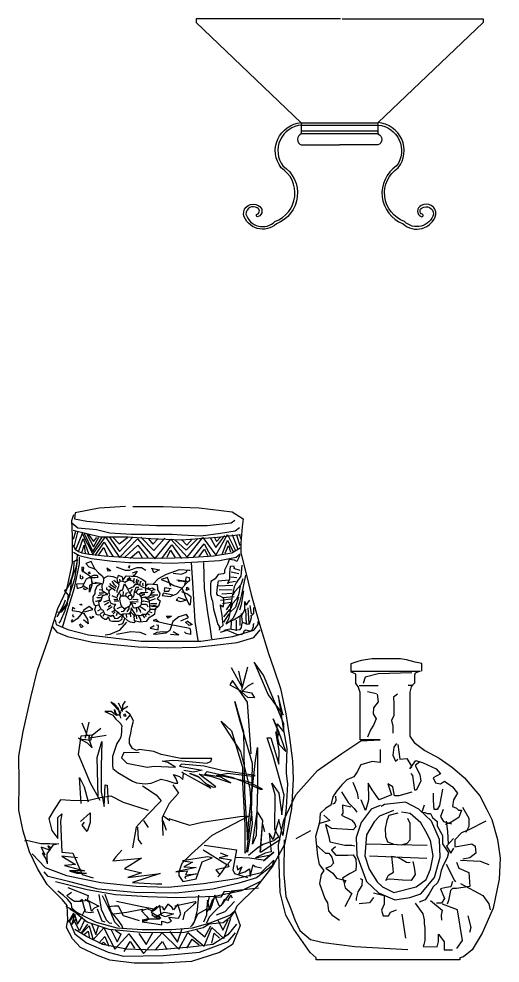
# Model space of a CAD drawing. Header units: millimetres. Extents: x 351279 to 387190, y -1289537 to -1277077.
# Drawn here: x 377944 to 378326, y -1286376 to -1285628 of the extents above; entities that cross this region are included whole.
import ezdxf

# ---------------------------------------------------------------- set-up
doc = ezdxf.new("R2010")
doc.units = ezdxf.units.MM
doc.header["$LTSCALE"] = 20
doc.layers.add('2', color=4, linetype='Continuous')
doc.styles.get("Standard").update_dxf_attribs({"font": 'SimSun.ttf', "height": 85})

# ---------------------------------------------------------------- blocks, each defined once
blk = doc.blocks.new('A$C7ABE0A3D')
at = {"color": 8}
for points in [[(114.9, 231), (114.9, 237.19), (109.65, 238.35), (102.51, 240.13), (97.79, 240.97), (75, 241.08), (66.4, 239.61), (62.72, 238.56), (58, 236.98), (58, 231.11), (113.43, 231.11), (109.44, 229.43), (109.13, 227.96), (109.13, 221.56), (106.4, 218.62), (105.35, 214.21), (105.25, 179.02), (108.82, 173.86), (117.16, 167.51), (128.68, 161.55), (139.4, 154.01), (148.93, 145.68), (156.48, 136.94), (161.25, 131.39), (166.81, 120.27), (170.78, 112.33), (175.54, 96.46), (177.53, 81.37), (176.74, 64.7), (171.97, 41.28), (163.23, 21.43), (155.29, 7.94), (148.14, 2.38), (145.36, 1.59), (145.36, 0), (30.18, 0), (30.18, 1.59), (25.42, 5.95), (19.86, 13.89), (12.31, 24.61), (5.96, 35.72), (1.59, 53.98), (0, 92.09), (4.37, 111.94), (13.9, 132.18), (31.37, 151.63), (50.84, 165.13), (65.93, 175.45), (81.42, 176.24), (65.53, 176.24), (65.53, 213.95), (63.94, 218.71), (61.96, 221.09), (61.96, 228.64), (57.98, 230.62)], [(106.83, 229.83), (79.83, 229.03), (69.5, 226.25), (67.91, 221.09)], [(64.74, 219.51), (79.83, 219.51)], [(107.63, 219.51), (104.06, 219.51)], [(71.49, 214.74), (78.64, 213.16)], [(79.03, 212.76), (79.83, 206.41), (76.25, 201.64), (75.86, 196.88), (78.24, 192.91), (76.25, 187.75), (73.87, 184.18), (71.49, 178.22)], [(95.32, 212.76), (92.14, 210.38), (92.54, 204.82), (92.54, 195.69), (90.55, 191.72), (91.74, 186.96), (91.74, 181.4)], [(81.42, 168.3), (81.42, 157.98), (75.06, 158.78), (65.93, 156), (63.15, 150.44), (60.37, 146.47), (54.81, 144.09), (50.84, 140.12), (46.86, 135.36), (43.69, 130.59), (42.1, 123.84), (38.13, 121.46), (33.36, 117.1), (32.96, 109.95), (29.79, 98.84), (31.37, 83.36), (32.57, 76.21), (36.54, 71.45), (34.16, 68.27), (32.96, 61.13), (37.33, 49.22), (39.32, 45.65), (40.11, 39.3), (42.89, 36.12), (48.85, 31.76)], [(94.52, 173.06), (92.54, 170.29), (91.74, 163.94), (93.73, 159.17), (95.72, 160.76)], [(95.72, 172.27), (97.3, 160.76), (102.86, 161.16), (106.83, 154.41), (105.25, 152.82), (110.01, 159.57), (115.97, 157.58), (126.3, 152.82), (129.87, 148.85), (123.91, 145.68), (125.9, 141.71), (129.87, 140.91), (133.05, 142.9), (139.4, 138.53), (143.37, 133.37), (140.2, 128.21), (139.4, 122.65), (142.58, 121.46), (144.17, 119.87), (146.55, 119.87), (144.57, 113.92), (137.42, 109.56), (133.45, 108.36)], [(113.19, 158.38), (109.62, 155.6), (113.19, 148.45), (113.98, 142.9), (110.41, 135.75), (109.22, 135.75), (107.63, 147.66), (106.44, 149.25)], [(59.57, 142.1), (61.56, 137.74), (63.15, 133.77), (63.94, 129)], [(106.83, 134.17), (96.51, 131.39), (92.93, 131.39), (91.74, 138.53), (87.77, 140.91), (90.55, 132.18), (80.62, 128.21), (75.06, 136.15), (71.89, 141.31), (72.28, 128.61), (71.89, 126.62), (69.9, 119.48), (66.33, 128.21)], [(131.46, 136.55), (129.08, 123.45), (127.09, 120.27), (124.71, 120.27), (124.31, 127.42), (124.31, 133.37)], [(45.67, 130.99), (46.07, 127.42), (44.88, 125.04), (43.29, 124.64)], [(50.44, 134.56), (56, 125.83), (60.76, 121.07), (62.75, 118.29)], [(57.98, 122.26), (51.23, 123.84), (51.63, 117.49), (50.44, 115.91), (58.78, 111.94), (61.16, 108.76), (61.96, 106.38), (59.97, 104), (42.5, 105.19), (37.73, 108.36), (40.51, 98.44), (41.3, 94.47), (53.22, 91.69), (58.78, 91.69), (61.16, 91.3)], [(81.42, 123.45), (74.27, 120.67), (66.33, 109.95), (62.35, 98.04), (62.75, 83.75), (70.69, 62.72), (80.23, 53.59), (93.33, 48.03), (105.25, 50.01), (113.98, 52.79), (125.11, 65.89), (129.47, 82.17), (129.08, 96.46), (122.72, 111.14), (112.4, 120.67), (101.67, 126.23), (84.99, 124.24), (82.21, 122.65)], [(116.76, 123.84), (114.78, 118.29), (117.16, 117.89), (119.15, 117.1), (121.93, 117.1), (123.52, 113.92), (127.09, 110.75), (127.09, 107.17), (131.46, 99.63), (131.46, 92.88), (136.22, 85.74), (135.03, 81.77), (131.86, 75.42), (130.27, 71.45), (129.08, 65.49), (127.49, 61.53), (123.91, 58.35), (120.74, 52.79), (117.56, 48.03), (112.79, 46.04)], [(147.35, 122.26), (152.51, 113.52), (152.51, 106.78), (150.13, 102.01)], [(36.54, 115.91), (41.3, 111.54), (32.17, 108.76)], [(92.14, 119.48), (81.02, 115.11), (76.65, 110.35), (70.69, 100.03), (69.11, 83.36), (72.68, 72.64), (79.03, 62.32), (83.4, 58.35), (92.54, 53.98), (110.41, 58.35), (118.35, 64.3), (121.93, 72.64), (123.91, 83.36), (121.93, 95.66), (117.96, 102.81), (113.98, 109.56), (105.64, 117.1), (98.5, 118.29)], [(95.72, 117.49), (88.57, 115.51), (86.98, 111.54), (85.39, 105.19), (85.79, 98.84), (87.37, 94.47), (92.54, 92.49), (98.5, 92.09), (103.26, 93.28), (105.64, 96.06), (105.64, 102.81), (105.64, 109.16), (103.66, 113.13)], [(131.86, 120.27), (129.87, 114.72), (132.25, 110.75), (138.61, 108.76)], [(134.24, 111.14), (135.43, 102.81), (135.83, 92.49)], [(166.01, 111.14), (152.51, 104), (146.55, 101.62), (141.39, 96.06), (141.39, 90.5), (150.52, 92.09), (154.89, 92.88), (157.67, 90.9), (158.07, 85.34), (153.3, 81.77), (147.74, 80.58)], [(25.81, 103.2), (13.9, 96.85)], [(4.77, 96.06), (4.37, 68.27), (5.96, 50.81), (9.93, 40.88), (13.11, 32.15), (17.08, 23.42), (25.81, 16.27), (36.14, 13.89), (61.16, 10.72), (103.66, 8.34)], [(30.58, 91.69), (37.73, 85.34), (40.51, 85.34), (42.89, 82.17), (44.08, 77.4), (41.7, 74.62), (38.13, 73.43), (43.69, 69.46), (46.47, 65.49), (54.01, 63.51), (52.82, 60.73), (53.62, 57.56), (58.78, 53.19), (53.22, 42.47)], [(70.69, 92.88), (119.15, 91.69)], [(140.2, 97.25), (134.64, 90.9), (138.21, 85.34), (140.6, 89.31)], [(45.67, 90.5), (42.5, 87.72), (46.07, 83.75), (55.6, 83.75), (59.97, 84.15), (61.96, 80.58), (62.35, 75.82), (61.96, 71.45), (57.59, 69.07), (51.23, 65.49), (52.82, 61.92)], [(73.08, 83.36), (118.75, 81.37)], [(107.63, 78.59), (108.82, 73.83), (109.62, 68.27), (106.44, 63.51), (99.29, 63.91), (89.36, 64.7), (86.98, 64.3), (86.18, 63.51), (88.17, 67.88), (92.14, 70.26), (91.74, 75.42), (90.95, 82.96), (95.32, 82.17), (98.5, 80.58), (102.47, 78.2), (104.06, 77.8), (105.64, 78.2)], [(134.24, 76.61), (140.99, 63.51), (141.79, 62.32)], [(142.58, 78.2), (144.57, 73.43), (152.51, 69.86), (153.3, 58.75), (142.58, 57.16), (139.4, 57.16), (137.81, 55.57), (136.22, 47.63), (135.03, 44.46)], [(145.76, 79.78), (161.64, 78.99), (166.41, 77.01), (168.4, 76.21)], [(65.53, 65.1), (67.12, 64.3), (66.72, 59.54), (63.55, 54.38), (62.35, 49.22), (62.35, 47.63)], [(139.4, 62.72), (138.21, 58.35), (134.24, 57.95), (129.87, 56.76), (133.05, 49.22), (130.67, 45.25), (126.69, 45.25)], [(145.76, 61.13), (163.63, 51.6), (168.4, 44.85), (169.59, 40.09)], [(76.25, 53.59), (84.59, 51.6), (84.59, 44.46), (82.61, 39.69), (83.8, 35.33), (88.17, 35.33), (89.76, 38.11), (94.52, 40.09)], [(76.25, 50.01), (73.08, 45.65), (64.74, 44.85)], [(121.93, 47.63), (131.06, 39.69), (130.27, 35.72), (130.67, 31.76)], [(109.62, 45.25), (115.57, 36.92), (116.76, 32.15), (116.76, 28.98), (117.16, 25.4), (117.16, 15.48), (116.37, 12.31), (115.97, 10.72), (127.09, 10.32), (128.28, 14.69), (128.28, 20.64), (132.65, 14.29), (132.65, 7.94), (135.83, 7.94), (139.4, 7.94)], [(142.98, 9.13), (147.35, 15.48), (143.37, 40.09), (131.46, 44.46)], [(98.89, 36.52), (101.67, 17.46)], [(151.71, 35.33), (154.1, 25.8), (152.91, 21.83)]]:
    blk.add_lwpolyline(points, dxfattribs=at)
blk = doc.blocks.new('A$C2F027840')
at = {"color": 8}
for points in [[(66.99, 268.03), (84.71, 268.03), (105.82, 267.25), (125.11, 264.91), (131.63, 260.74), (131.11, 256.05), (130.33, 246.67), (130.33, 240.94), (132.93, 230.78), (136.32, 216.45), (141.27, 199), (146.49, 181.81), (149.61, 172.69), (153.52, 161.23), (156.65, 146.35), (158.74, 133.85), (160.56, 118.74), (161.08, 108.06), (160.04, 90.66), (155.87, 69.56), (149.09, 57.05), (139.71, 45.07), (127.98, 33.34), (126.68, 30.74), (129.81, 22.14), (125.37, 10.94), (117.81, 6.25), (101.39, 1.04), (84.71, 0), (67.77, 0), (53.43, 1.82), (46.14, 4.43), (36.23, 9.12), (31.54, 14.33), (27.89, 20.84), (28.67, 25.27), (28.41, 33.87), (25.54, 37.25), (16.68, 46.11), (10.95, 55.49), (6.26, 65.39), (2.61, 77.37), (0, 89.87), (0.26, 106.29), (0, 121.4), (2.61, 135.93), (7.04, 155.99), (10.95, 171.88), (17.2, 189.86), (22.94, 208.09), (28.15, 219.29), (31.54, 234.92), (31.54, 250.55), (31.02, 259.93), (32.32, 263.32)], [(62.56, 268.03), (47.18, 266.99), (33.1, 264.39), (32.58, 260.74), (39.88, 259.44), (54.48, 258.13), (80.8, 256.83), (110.52, 256.83), (124.59, 258.4), (126.68, 259.96)], [(31.02, 258.37), (34.67, 255.5), (45.61, 254.46), (53.43, 252.64), (65.95, 251.86), (76.63, 251.86), (89.92, 251.86), (95.66, 251.34), (106.87, 250.81), (118.34, 252.38), (126.94, 253.68), (129.54, 255.76)], [(31.8, 254.2), (47.96, 250.29), (64.12, 250.29), (77.41, 249.25), (95.4, 248.47), (116.51, 250.03), (130.07, 251.6)], [(33.24, 253.47), (31.9, 248.77)], [(34.36, 252.91), (32.24, 244.29)], [(37.27, 252.58), (33.47, 242.95)], [(37.16, 252.13), (43.43, 240.15), (50.83, 250.23), (59, 238.14), (69.64, 249.11), (79.83, 237.35), (89.13, 248.88), (98.76, 238.25), (108.05, 249.78), (115.67, 239.48), (122.5, 251.68), (127.09, 242.28)], [(38.28, 252.24), (43.32, 241.72), (48.81, 250.11)], [(39.85, 251.79), (43.77, 244.4), (46.91, 250.11)], [(40.75, 251.9), (43.88, 247.43), (45.79, 249.89)], [(52.95, 250.34), (59, 241.72), (66.95, 250)], [(54.86, 250.34), (58.89, 246.08), (63.71, 249.78)], [(71.54, 250), (79.16, 242.28), (85.77, 249.44)], [(112.2, 249.89), (115.56, 243.96), (120.93, 251.12)], [(114.55, 250.23), (116, 247.54), (118.47, 250.34)], [(125.19, 251.68), (128.55, 242.95)], [(127.76, 251.23), (129.67, 245.19)], [(129.33, 251.79), (130.34, 249.11)], [(31.68, 245.3), (33.02, 243.06), (35.04, 241.72), (37.05, 240.82), (41.31, 240.04), (50.04, 239.03), (67.06, 237.91), (83.3, 237.69), (99.65, 238.02), (114.33, 239.14), (125.08, 240.93), (129.89, 243.85)], [(35.26, 242.05), (37.72, 249.22), (41.08, 239.82)], [(36.94, 241.05), (38.28, 245.41), (38.95, 240.49)], [(44.78, 239.37), (50.15, 247.09), (55.42, 238.47)], [(46.91, 239.59), (49.82, 243.96), (52.06, 238.7)], [(62.25, 238.25), (69.86, 245.41), (75.69, 238.02)], [(76.02, 249.11), (78.71, 245.86), (81.51, 248.99)], [(83.86, 237.58), (89.69, 245.52), (95.51, 237.46)], [(91.59, 248.55), (98.2, 242.5), (105.14, 249.22)], [(95.51, 248.77), (98.53, 245.3), (101.78, 248.88)], [(102.45, 238.36), (108.73, 246.2), (112.65, 238.81)], [(119.25, 239.93), (122.5, 248.32), (125.64, 241.83)], [(121.05, 240.6), (123.06, 245.19), (124.29, 241.38)], [(34.21, 240.07), (33.86, 233.23), (32.7, 225.68), (31.28, 221.24), (28.79, 213.6), (26.92, 206.85), (24.34, 200.98), (23.46, 199.56)], [(25.59, 197.08), (29.41, 209.6), (32.61, 220.35), (35.63, 234.38), (35.63, 238.38)], [(129.89, 240.04), (127.65, 238.14), (117.8, 236.12), (105.14, 235.34), (89.69, 234.55), (77.82, 234.89), (64.49, 235), (54.97, 235.67), (42.54, 237.24), (35.37, 239.03), (32.01, 241.05)], [(65.39, 237.69), (70.2, 241.83), (72.33, 237.91)], [(87.11, 238.25), (89.02, 242.39), (91.81, 237.91)], [(105.81, 238.7), (108.95, 242.95), (110.74, 239.26)], [(129.71, 239.22), (127.87, 235.8), (126.56, 236.59), (123.54, 236.85), (122.75, 234.62), (121.7, 232.65), (120.78, 230.68), (120.65, 228.98), (119.86, 228.45), (118.55, 228.32), (116.97, 228.19), (115.13, 225.56), (112.77, 224.12), (112.5, 222.28), (112.5, 219.13), (112.5, 216.51), (113.03, 214.14), (113.69, 212.57), (114.21, 207.84), (115, 205.09), (116.71, 198.79), (117.63, 197.73), (117.76, 195.63), (117.76, 195.37), (117.89, 196.55), (119.86, 198.39), (119.33, 204.3), (118.28, 209.81), (118.28, 210.34), (119.6, 209.29), (120.12, 209.42), (120.39, 211.26), (120.25, 213.88), (119.47, 214.54), (118.15, 215.32), (116.84, 215.72), (116.18, 216.77), (116.58, 220.84), (117.23, 224.51), (123.27, 225.04), (122.75, 222.68), (123.14, 224.12), (123.8, 225.3), (123.8, 228.85), (124.19, 233.05), (126.03, 233.18), (126.3, 232.13)], [(22.84, 206.05), (25.06, 206.31), (28.35, 209.96), (29.06, 215.91), (26.83, 218.84), (28.08, 219.73), (29.5, 221.95), (31.46, 227.37), (32.35, 230.92), (32.43, 235.09), (32.26, 235.81), (34.21, 236.96), (33.77, 233.67), (32.88, 230.3), (31.81, 228.26), (30.75, 224.35), (29.86, 216.35), (27.81, 210.58), (25.59, 207.91), (23.9, 205.78), (22.75, 203.65), (22.39, 203.38), (26.3, 210.49), (27.37, 213.33)], [(45.04, 230.62), (42.51, 235.68), (39.21, 234.69), (40.97, 232.71), (44.49, 231.39), (46.8, 229.19), (48.9, 227.32), (49.89, 225.66)], [(64.31, 232.16), (64.98, 233.48), (64.75, 231.83)], [(101.21, 235.15), (102.13, 220.05), (103.31, 200.49), (105.02, 189.46)], [(108.43, 235.15), (108.83, 219.92), (110.67, 205.87), (112.37, 196.16), (113.16, 190.38)], [(130.89, 233.57), (130.24, 227.14), (128.4, 224.38), (127.61, 223.2), (126.3, 220.97), (125.24, 215.32), (123.67, 204.69), (123.01, 201.93), (122.36, 200.49), (121.57, 199.18), (123.01, 200.1), (126.43, 201.67), (131.15, 204.56), (132.6, 207.45), (132.6, 212.3), (132.99, 211.26), (133.26, 210.34), (133.78, 210.47), (134.83, 212.04), (135.49, 213.09)], [(37.77, 222.69), (33.92, 222.47), (34.14, 219.83), (37.44, 220.82), (39.76, 225.55), (43.72, 227.65), (45.92, 227.76), (46.36, 226.33), (44.71, 226.11), (40.97, 226.22)], [(36.89, 227.21), (37.55, 226.55), (37.22, 225.45), (36.23, 225.78), (36.23, 227.98)], [(37.77, 229.41), (38.21, 232.27), (37, 232.38), (37, 230.4), (41.41, 227.54), (42.62, 225.22), (42.73, 221.92), (41.41, 217.85), (41.74, 221.92), (42.73, 222.58)], [(40.75, 229.19), (41.52, 229.63), (41.63, 228.53), (40.86, 228.64)], [(52.48, 216.51), (51.17, 216.9), (49.07, 218.34), (48.94, 221.89), (49.72, 223.46), (49.99, 226.22), (52.35, 227.27), (55.11, 227.01), (57.6, 225.96), (58, 226.22), (58.39, 227.66), (60.62, 226.74), (61.02, 224.64), (61.81, 225.69), (62.99, 227.4), (69.29, 226.88), (72.45, 225.3), (74.28, 223.99), (74.28, 220.31), (74.42, 218.08)], [(53.96, 230.29), (51.54, 231.94), (52.31, 230.29), (53.52, 230.51)], [(57.05, 232.71), (62.33, 230.62), (64.87, 230.73), (69.38, 232.16), (71.91, 232.27), (74.56, 230.62)], [(66.63, 229.19), (69.49, 230.07), (67.4, 227.21), (67.18, 227.98)], [(77.75, 231.83), (82.49, 230.95), (79.29, 229.19), (78.41, 231.28)], [(90.53, 228.97), (95.48, 228.42), (98.12, 229.52), (99.01, 230.95), (100.55, 230.4), (94.05, 230.84), (86.45, 228.09), (81.82, 225.66), (78.85, 222.47)], [(133.12, 227.79), (130.63, 216.37), (129.45, 211.65), (127.21, 205.22), (125.51, 202.33), (123.93, 200.75)], [(129.18, 228.45), (124.59, 229.5)], [(129.84, 230.42), (126.16, 231.6)], [(44.6, 223.68), (47.8, 223.02), (43.17, 222.69), (43.5, 223.9)], [(68.37, 200.89), (67.46, 199.83), (65.62, 200.23), (63.91, 201.02), (61.41, 203.25), (60.76, 205.09), (60.23, 201.54), (58.39, 200.49), (54.98, 200.49), (53.8, 200.75), (52.48, 203.25), (51.17, 201.8), (50.38, 201.8), (49.33, 202.59), (48.28, 203.64), (47.62, 204.43), (46.57, 204.3), (45.65, 204.69), (44.6, 207.58), (45.26, 209.29), (45.13, 209.81), (44.34, 210.2), (43.55, 212.57), (43.55, 215.19), (44.73, 216.77), (44.73, 218.47), (46.05, 221.49), (48.02, 222.94), (48.67, 222.94)], [(64.3, 219.66), (67.46, 221.1), (68.37, 222.41), (69.95, 222.28), (72.71, 220.71), (76.65, 219.39), (78.09, 218.61), (77.44, 216.64), (76.39, 215.46), (76.12, 214.93), (75.07, 214.67), (73.76, 214.8), (75.6, 213.88), (76.39, 213.09), (76.65, 209.68), (76.91, 207.32), (76.25, 206.66), (75.47, 205.74), (74.68, 204.69), (73.5, 204.69), (72.45, 204.69), (71.53, 203.9), (68.64, 204.3), (67.72, 205.87), (66.01, 208.5), (65.75, 207.05), (65.49, 206.27), (64.56, 204.82), (61.54, 205.09), (61.15, 204.69), (60.36, 204.43), (59.18, 204.82), (58.39, 205.87), (57.6, 206.14), (56.68, 207.19), (56.03, 208.24), (56.16, 209.55), (56.95, 210.6), (55.11, 210.73), (53.93, 211.39), (53.14, 213.36), (53.01, 215.46), (53.4, 216.24), (52.88, 217.95), (53.66, 219.26), (54.98, 220.05), (56.55, 218.74)], [(56.82, 219.99), (54.31, 221.7), (53.45, 222.88)], [(57.34, 220.89), (56.11, 222.08), (54.78, 224.21)], [(58.29, 222.93), (56.11, 224.26), (55.97, 224.88)], [(57.6, 217.56), (57.74, 218.74), (58.92, 221.89), (58.39, 223.07), (59.84, 224.51), (61.41, 224.12), (62.2, 223.59), (64.56, 224.91), (66.67, 224.38), (67.59, 223.07)], [(58.34, 223.31), (57.68, 225.21)], [(57.87, 214.93), (57.87, 215.85), (59.84, 219), (60.89, 218.87), (62.07, 222.68), (63.65, 220.18), (64.7, 217.82), (66.53, 214.93), (65.88, 213.49), (65.22, 213.22), (64.56, 213.88), (63.25, 215.19), (62.2, 215.46), (60.36, 215.32), (59.44, 215.06), (59.05, 213.88), (59.18, 212.57), (59.71, 210.86), (60.23, 209.55), (61.81, 208.24), (62.86, 208.37), (64.04, 209.16), (65.09, 209.68), (65.75, 211.12), (65.75, 212.04), (67.06, 208.76), (67.59, 208.63), (70.08, 208.89), (71, 209.55), (72.05, 210.47), (72.18, 213.62), (71.79, 215.06), (71.4, 215.72), (69.82, 216.64), (69.03, 217.42), (67.59, 218.08), (67.46, 215.72), (66.93, 214.54), (66.67, 214.27)], [(59.52, 223.93), (59.29, 225.45)], [(63.89, 224.88), (63.61, 225.11), (65.17, 226.58)], [(64.74, 225.07), (65.22, 226.3)], [(65.46, 225.16), (65.88, 225.82)], [(67.45, 223.5), (67.59, 225.73), (67.87, 225.82)], [(74.15, 221.23), (75.86, 222.68), (81.25, 222.28), (81.38, 220.18), (81.38, 219.13), (82.82, 217.03), (82.43, 215.19), (81.25, 214.01), (82.95, 212.7), (81.9, 209.55), (81.11, 208.76), (80.06, 208.1), (79.8, 206.92), (79.54, 204.56), (77.96, 203.77), (76.12, 202.46), (74.68, 200.62), (71, 200.1), (67.85, 200.89), (67.72, 204.17), (67.59, 204.69)], [(68.92, 222.36), (69.25, 225.16), (69.68, 225.4)], [(69.77, 222.6), (70.01, 224.59), (70.63, 224.88)], [(71.15, 222.03), (71.48, 223.93), (72.05, 223.98)], [(72.95, 221.41), (72.76, 222.88), (73.19, 223.12)], [(89.2, 221.15), (87.22, 226.33), (83.59, 225.11), (88.1, 223.35), (90.97, 221.59), (95.37, 220.27), (96.8, 217.74), (97.57, 215.32), (100, 210.37), (100.77, 210.59), (101.1, 214.88), (98.9, 216.53), (95.7, 217.96)], [(90.3, 216.09), (84.91, 217.08), (84.14, 215.76), (88.87, 215.21), (92.73, 216.75), (97.35, 221.92), (98.46, 226.77), (99.89, 226.44), (100.11, 224.45), (98.78, 223.35), (97.24, 221.81)], [(93.5, 224.45), (98.78, 224.12), (92.73, 224.78)], [(127.08, 223.99), (122.62, 223.33)], [(127.87, 226.09), (124.33, 226.61)], [(131.42, 225.56), (130.37, 222.15), (128.79, 220.31), (126.69, 218.21), (125.51, 215.98)], [(38, 221.48), (40.53, 219.83), (38.66, 219.06), (37.88, 220.38)], [(49.7, 215.77), (47.9, 216.2), (46.48, 215.68)], [(49.7, 217.19), (47.05, 217.19)], [(48.75, 219), (47.14, 219.19)], [(52.84, 218.81), (51.6, 219.42), (51.55, 220.47)], [(54.59, 219.94), (53.03, 221.13), (52.98, 221.41)], [(60.14, 215.39), (59.48, 216.77)], [(61.23, 215.44), (61.33, 218.19)], [(62.66, 215.44), (63.08, 217.29), (64.22, 217.62)], [(66.45, 219.47), (65.74, 218.38), (65.6, 217.62)], [(68.06, 218.38), (68.82, 220.75), (70.34, 220.75)], [(68.87, 217.67), (70.2, 219.76), (72.33, 219.61)], [(73.9, 216.67), (70.77, 216.72), (71.81, 217.53), (75.61, 217.76)], [(71.2, 215.44), (73.9, 216.67)], [(75.66, 220.09), (76.56, 220.51)], [(76.18, 219.71), (78.46, 220.23), (79.36, 219.52)], [(76.99, 216.15), (81.59, 216.2)], [(77.65, 217), (79.55, 218)], [(78.41, 218.9), (79.5, 219.33), (80.07, 219.19)], [(89.31, 219.72), (85.46, 220.38), (85.35, 218.29), (87.99, 218.29), (88.54, 219.5)], [(99.12, 220.05), (100, 219.5), (98.34, 218.73), (98.56, 220.71), (99.34, 220.38)], [(125.64, 221.63), (116.58, 221.23)], [(125.24, 218.87), (117.5, 219.13)], [(124.98, 217.03), (119.07, 216.51)], [(129.84, 221.23), (128.92, 216.11), (127.74, 213.75), (125.38, 211.12), (124.33, 208.24)], [(131.94, 218.61), (131.15, 214.01), (130.5, 210.34), (129.58, 207.19)], [(36.45, 210.92), (37.22, 210.15), (35.9, 210.26), (36.01, 210.7)], [(47.85, 213.02), (45.29, 212.26), (45.01, 212.26)], [(48.23, 214.35), (46.15, 214.35), (45.67, 214.92)], [(52.09, 216.11), (50.91, 216.11), (48.8, 215.46), (48.28, 213.36), (47.49, 212.3), (46.83, 212.04), (47.1, 209.68), (48.28, 207.58), (49.2, 207.32), (49.72, 206.27), (50.38, 204.82), (54.58, 203.77), (55.11, 204.3), (56.42, 202.33), (58.13, 202.59), (59.05, 203.25), (60.23, 204.04)], [(52.61, 212.83), (49.59, 211.91)], [(52.79, 211.65), (50.23, 210.18)], [(58.1, 214.06), (54.78, 215.68)], [(58.1, 213.26), (55.73, 213.5)], [(58.77, 212.55), (55.87, 212.45)], [(63.89, 214.63), (64.79, 215.91), (65.88, 215.87)], [(65.17, 212.03), (69.01, 212.36), (70.06, 212.03)], [(66.45, 211.5), (68.73, 211.13)], [(66.97, 213.54), (69.16, 213.69), (69.96, 213.16)], [(72.15, 214.63), (74.14, 215.01), (74.85, 214.44)], [(72.15, 210.7), (74.99, 210.65), (75.7, 209.13)], [(72.57, 212.31), (73.24, 212.69), (76.27, 212.17)], [(75.85, 214.25), (79.59, 215.49)], [(77.08, 212.83), (80.26, 214.11)], [(77.41, 211.08), (80.92, 211.13)], [(93.28, 214.88), (98.56, 213.01), (94.93, 212.13), (92.62, 212.9), (93.28, 214)], [(124.46, 213.75), (118.28, 212.83)], [(124.33, 211.78), (119.47, 210.86)], [(126.3, 215.06), (119.6, 214.41)], [(124.85, 211.91), (121.7, 207.45)], [(128.92, 214.8), (127.21, 209.02), (124.19, 206.14)], [(38.55, 206.29), (43.5, 207.61), (41.19, 209.38), (38.21, 207.17), (36.45, 204.75), (34.14, 202.11), (31.28, 200.24), (30.95, 200.68), (31.61, 201.78)], [(33.04, 207.94), (31.39, 208.72), (31.28, 207.06), (35.13, 206.4), (38.21, 205.3), (40.31, 201.67), (40.64, 199.25), (37.88, 201.56)], [(46.9, 210.22), (44.96, 209.66)], [(47.57, 207.47), (46.1, 206.57)], [(49.09, 205.91), (47.76, 205.06)], [(54.69, 209.13), (51.89, 207.14), (51.98, 206.95)], [(54.02, 210.13), (52.41, 209.04)], [(56.54, 207.28), (54.54, 205.77)], [(56.58, 206.19), (55.25, 205.01)], [(57.96, 206.15), (57.2, 203.92)], [(60.19, 209.13), (57.49, 208)], [(62.99, 208.71), (61.28, 206.48), (60.05, 206.15)], [(64.46, 209.56), (64.6, 207.9), (63.37, 206.19)], [(65.36, 205.39), (65.5, 203.21)], [(65.93, 205.91), (67.97, 203.59), (67.21, 202.83)], [(68.68, 208.9), (69.16, 206.81), (69.11, 206.05)], [(69.73, 208.8), (71.24, 206.76), (71.43, 205.81)], [(71.24, 209.32), (73.9, 207.52), (74.09, 206.81)], [(75.47, 205.2), (76.75, 204.39)], [(76.61, 206.15), (78.12, 205.77)], [(77.32, 209.8), (80.26, 210.22)], [(77.46, 207.76), (80.68, 207.76)], [(77.79, 209.46), (81.54, 209.46)], [(123.67, 207.58), (120.12, 203.38)], [(120.25, 195.37), (123.8, 196.16), (126.95, 195.63), (129.84, 195.77), (130.76, 196.95), (131.15, 199.83), (131.81, 199.97), (134.18, 199.05), (135.36, 199.18), (136.15, 201.54), (136.54, 202.85), (136.41, 204.17), (137.07, 204.43), (137.99, 205.48), (137.99, 208.76)], [(130.5, 205.22), (131.02, 200.23)], [(133.12, 207.71), (133.52, 198.79)], [(134.44, 208.63), (134.96, 199.44)], [(135.49, 209.94), (136.28, 204.95)], [(21.22, 201.54), (21.88, 198.79), (28.71, 195.77), (40.92, 192.62), (55.63, 190.91), (71.79, 189.07), (88.47, 189.07), (106.73, 189.07), (125.64, 191.83), (137.99, 195.37), (140.48, 198.79), (140.48, 200.49)], [(32.05, 204.2), (31.5, 204.2), (31.61, 203.43), (32.49, 203.54)], [(42.84, 203.76), (43.94, 203.32), (42.4, 202.33), (41.74, 203.43)], [(49.99, 205.06), (49.51, 203.92), (49.47, 203.77)], [(63.1, 200.13), (58.92, 195.18), (53.41, 192.98), (50.66, 192.43)], [(54.73, 204.06), (53.26, 203.3)], [(62, 202.11), (60.9, 199.25), (58.26, 198.48)], [(63.04, 204.58), (63.18, 202.87)], [(68.82, 204.15), (69.06, 202.07)], [(70.06, 204.06), (71.34, 201.74), (71.43, 200.12)], [(72.43, 204.72), (73.66, 202.78)], [(74.23, 204.63), (74.47, 203.49)], [(82.38, 200.24), (80.61, 201.67), (78.74, 201.12), (87.33, 199.14), (100.44, 196.72), (100.77, 194.96), (100.77, 192.87), (98.12, 193.42), (97.24, 194.52)], [(95.15, 200.9), (99.56, 202.99), (98.46, 204.75), (93.83, 203.21), (90.42, 200.57), (88.54, 195.29), (86.34, 193.64), (80.28, 192.98), (78.96, 193.2), (81.27, 194.19), (84.25, 194.74), (87, 194.41)], [(86.45, 203.76), (89.53, 203.65), (87.66, 202.44), (87.11, 203.32)], [(98.78, 200.9), (101.65, 198.81), (99.89, 198.15), (97.79, 200.24), (98.78, 200.46)], [(123.27, 204.95), (120.12, 200.1)], [(124.59, 200.75), (124.46, 195.9)], [(127.48, 201.28), (127.48, 195.11)], [(129.71, 203.25), (129.71, 198.26)], [(19.78, 197.34), (22.27, 194.32), (28.58, 191.83), (43.16, 188.41), (55.77, 187.1), (70.08, 185.66), (87.42, 185.13), (104.1, 185.53), (115, 186.71), (128.13, 188.28), (137.99, 191.17), (141.66, 195.63)], [(35.9, 199.25), (37.66, 197.6), (36.78, 196.94), (36.45, 197.27), (35.57, 198.81)], [(57.27, 193.09), (65.64, 194.74), (70.92, 194.3), (74.45, 192.98)], [(79.51, 198.04), (76.98, 196.72), (81.82, 195.73), (82.05, 198.15), (80.72, 198.37)], [(90.64, 194.63), (93.94, 192.76), (93.17, 192.43), (89.09, 192.98)], [(118.42, 194.32), (122.22, 195.37), (126.03, 193.93), (127.74, 193.14), (130.89, 193.01), (131.94, 193.93), (132.21, 195.11), (133.26, 195.63), (135.49, 194.98), (136.67, 195.24), (137.72, 197.6), (137.72, 199.05), (138.12, 199.31)], [(131.24, 161.55), (124.73, 173.39)], [(130.95, 160.67), (134.5, 173.98)], [(141.9, 65.08), (153.45, 72.48), (150.19, 78.4), (150.49, 98.82), (148.42, 105.63), (152.56, 99.71), (154.34, 86.98), (155.82, 98.52), (149.31, 121.61), (145.75, 132.26), (147.82, 132.26), (152.56, 116.87), (152.86, 124.86), (150.79, 135.81), (152.86, 128.41), (156.71, 124.27), (153.75, 132.55), (149.31, 143.5), (152.56, 135.51), (151.67, 131.96), (151.67, 140.54), (155.52, 135.51), (155.52, 140.54), (143.68, 168.95), (138.05, 176.65), (146.34, 157.41), (155.23, 145.57), (152.27, 157.12), (155.23, 137.88), (157.3, 126.04), (157, 114.5), (157, 111.25), (157.6, 105.33), (157, 91.13), (154.93, 74.85), (152.56, 84.32), (151.08, 78.99), (149.31, 72.48), (146.94, 76.33), (148.12, 65.38), (144.57, 64.49), (138.94, 61.83), (147.82, 63.61), (145.46, 61.53), (143.68, 60.05), (149.6, 65.08), (145.75, 61.83)], [(131.24, 161.85), (129.17, 171.32)], [(136.28, 122.79), (134.2, 153.27), (125.32, 165.99), (123.84, 163.33), (130.36, 159.78), (136.57, 158.59), (138.35, 155.64), (134.5, 155.93), (130.65, 159.19), (134.8, 163.03), (137.76, 164.51)], [(59.89, 143.8), (58.41, 149.42), (56.34, 151.79), (53.97, 153.27), (59.59, 147.35), (59, 145.57), (58.11, 145.57), (56.34, 147.35), (56.04, 148.83), (57.22, 145.28), (54.26, 147.65), (51.3, 147.65), (50.41, 147.65), (55.15, 145.57), (56.93, 143.21), (58.7, 141.73), (59.89, 140.54), (60.48, 139.06), (60.18, 137.88), (60.18, 135.51), (59.89, 132.55), (59, 131.37), (57.52, 129), (56.63, 126.64), (54.86, 121.31), (54.86, 120.13), (54.86, 115.98), (55.15, 114.21), (58.11, 111.84), (66.7, 106.81), (69.07, 105.92), (74.1, 105.33), (77.65, 105.63), (80.61, 106.81), (83.58, 107.99), (86.83, 107.11), (91.57, 105.63), (93.35, 105.63), (92.16, 108.58), (90.68, 110.66), (94.23, 109.47), (96.31, 107.7), (96.6, 111.25), (95.71, 112.14), (112.59, 102.67), (105.19, 109.47), (100.45, 111.25), (105.78, 109.18), (109.33, 105.63), (114.07, 103.26), (115.55, 103.55), (105.78, 110.95), (112.59, 109.77), (123.25, 106.22), (124.43, 105.92), (118.51, 109.18), (109.04, 110.66), (110.52, 112.43), (125.03, 109.18), (132.72, 106.22), (141.61, 102.08), (143.09, 102.08), (134.8, 106.51), (120.29, 109.47), (115.85, 110.06), (122.66, 111.54), (133.91, 110.06), (137.46, 109.77), (138.65, 110.06), (119.1, 113.02), (108.74, 115.69), (95.42, 116.87), (94.23, 115.69), (107.56, 113.32), (102.52, 112.14), (96.9, 113.02)], [(60.78, 148.24), (58.41, 152.68)], [(59.89, 148.24), (64.03, 150.9)], [(60.78, 147.65), (61.07, 151.49), (62.55, 153.86)], [(134.5, 65.08), (137.17, 81.95), (135.68, 102.37), (130.36, 124.27), (118.81, 142.02), (124.73, 136.4), (131.24, 115.09), (131.24, 106.22), (132.72, 81.06), (132.72, 64.49), (133.91, 65.68), (136.57, 87.28), (137.17, 117.17), (129.76, 142.62), (126.8, 153.56), (131.84, 135.81), (132.43, 100.6), (134.2, 72.19), (134.8, 81.95), (138.94, 118.94), (140.13, 126.64), (140.13, 102.67), (139.24, 74.85), (137.17, 69.82), (139.83, 88.76), (143.09, 83.73), (141.61, 65.08), (143.09, 81.66), (144.27, 77.22)], [(70.55, 123.38), (61.66, 123.68), (60.18, 120.42), (63.44, 117.46), (75.28, 115.09), (79.43, 115.69), (91.87, 115.09), (87.42, 117.76), (84.17, 118.65), (90.09, 119.24), (93.64, 118.94), (110.22, 117.46), (112.59, 118.35), (113.18, 120.13), (95.12, 120.13), (83.58, 122.49), (79.13, 124.27), (70.84, 125.45), (69.07, 124.86), (66.7, 126.04), (64.92, 129), (64.92, 131.67), (65.81, 134.92), (66.4, 138.47), (67.29, 142.02), (66.7, 143.5), (65.22, 146.17), (62.85, 147.94)], [(62.26, 146.46), (62.85, 144.98), (61.96, 144.69), (61.66, 145.87)], [(65.22, 145.57), (62.85, 142.62)], [(40.05, 133.74), (37.09, 140.84)], [(39.16, 131.96), (41.23, 141.43)], [(47.75, 95.56), (42.12, 105.63), (35.02, 122.49), (36.5, 133.44), (43.01, 134.03), (42.12, 130.78), (39.16, 131.07), (36.79, 131.37), (35.02, 131.96), (40.05, 129.3), (43.01, 126.34), (41.23, 131.37), (41.23, 133.44), (41.53, 132.26), (51.3, 133.74)], [(43.01, 133.74), (48.04, 137.88)], [(46.56, 97.34), (45.97, 120.72), (48.64, 130.19), (48.34, 115.39), (48.34, 100.6), (50.12, 92.01), (50.71, 104.74), (51.89, 104.44), (52.49, 93.49)], [(36.5, 93.79), (35.61, 108.88), (38.27, 103.55), (40.64, 94.68)], [(72.62, 104.15), (80.61, 98.82), (83.58, 95.27), (81.8, 93.49), (72.32, 83.73), (68.77, 79.88), (66.7, 67.75)], [(90.38, 104.74), (93.64, 99.71), (88.31, 93.79), (84.17, 85.5), (84.46, 74.85)], [(76.17, 89.65), (61.37, 94.38), (54.26, 97.93), (47.75, 97.04), (40.35, 95.27), (30.28, 95.56), (24.36, 95.86), (20.8, 90.24), (17.55, 84.91), (19.32, 77.81), (22.88, 73.08), (22.88, 85.5), (25.25, 87.57), (24.36, 83.43), (25.25, 65.08), (31.76, 64.49), (37.09, 52.07), (43.6, 49.99)], [(36.2, 83.14), (41.83, 88.17), (41.83, 82.54), (40.05, 77.22), (37.09, 81.06), (38.57, 82.84)], [(73.21, 83.73), (75.88, 79.59)], [(84.46, 86.69), (88.61, 83.73)], [(84.46, 83.73), (86.54, 78.11)], [(88.02, 84.91), (100.16, 81.06), (107.56, 82.84), (129.76, 86.09), (135.39, 86.39), (125.62, 81.36), (113.18, 74.85), (101.34, 64.2), (95.71, 58.57), (93.94, 53.54), (93.94, 51.47), (96.31, 47.92), (104, 49.4), (107.56, 59.46), (113.48, 61.83), (110.81, 62.42), (96.01, 60.05), (101.93, 59.17), (96.9, 56.5), (104, 56.21), (92.16, 53.54), (98.97, 54.14), (97.79, 51.77), (104.3, 52.36), (97.49, 50.59), (97.79, 49.7)], [(69.66, 79.88), (69.95, 72.48), (72.03, 69.82)], [(134.8, 63.31), (140.42, 68.04), (143.38, 69.82), (149.6, 71.89), (151.97, 73.96)], [(22.28, 69.82), (18.14, 70.12), (12.81, 70.12), (4.52, 71.89), (3.34, 71.6)], [(18.73, 67.75), (16.96, 68.93), (18.14, 66.27), (13.11, 68.04), (15.18, 63.61), (13.7, 64.49), (15.77, 61.24), (16.36, 59.17)], [(23.47, 70.12), (19.92, 69.23), (16.36, 64.2), (16.36, 61.83), (16.66, 58.28)], [(108.15, 66.56), (122.07, 57.98), (117.92, 52.07)], [(108.74, 69.23), (127.69, 66.56), (125.62, 54.73), (126.51, 52.66), (134.2, 50.29)], [(7.78, 64.2), (15.48, 56.21), (27.91, 51.47), (48.04, 47.33), (68.77, 45.26), (87.72, 44.67), (108.44, 46.74), (127.69, 49.7), (142.2, 53.25), (149.6, 60.35), (148.71, 57.1), (139.53, 49.99), (129.17, 47.03), (113.78, 43.48), (92.16, 41.12), (67.88, 41.41), (46.56, 43.48), (29.98, 47.63), (17.25, 50.88), (14.88, 53.54)], [(34.42, 61.83), (25.25, 62.72), (33.24, 57.98), (26.73, 57.39), (38.57, 54.14), (29.69, 54.14), (39.75, 52.66), (34.13, 52.66), (30.28, 53.84)], [(60.48, 66.27), (56.93, 62.42), (55.15, 60.05), (72.03, 61.53), (61.96, 55.32), (72.03, 52.95), (64.03, 50.29), (82.98, 52.66), (66.7, 47.33), (83.87, 46.44), (80.91, 46.44)], [(118.22, 64.79), (122.66, 63.01), (117.62, 61.83), (124.73, 60.65), (122.66, 58.28), (123.25, 56.5), (115.55, 54.73), (117.92, 51.77), (116.74, 50.59)], [(127.39, 62.13), (135.39, 61.83), (143.38, 60.65)], [(127.99, 57.39), (128.28, 54.73), (130.95, 56.5), (129.17, 52.36), (132.72, 53.54), (135.39, 55.32), (135.68, 50.88), (137.46, 57.69), (138.65, 56.8), (142.5, 55.91)], [(21.4, 47.92), (40.05, 43.19), (56.63, 40.23), (75.58, 39.04), (92.75, 38.45), (114.96, 39.34), (130.95, 42.6), (142.5, 48.22)], [(28.8, 44.37), (40.64, 39.64), (40.05, 36.68), (36.5, 36.09), (32.65, 36.09), (30.58, 37.56), (28.21, 39.64), (30.87, 41.71)], [(38.87, 31.65), (37.09, 28.1), (34.72, 28.98), (31.17, 32.53), (30.87, 34.9), (28.5, 37.56), (26.13, 39.64), (22.88, 42.3)], [(46.86, 40.23), (48.34, 31.65), (51.3, 25.43), (53.08, 23.66), (54.56, 23.36)], [(48.93, 39.64), (53.97, 29.58), (56.04, 24.25), (57.22, 23.07), (59, 21.29)], [(50.41, 40.52), (54.26, 29.87), (58.11, 25.14), (60.48, 21.88), (61.07, 20.4)], [(111.7, 39.04), (110.22, 31.65), (104.89, 28.69), (102.23, 22.77), (100.75, 21.29)], [(105.48, 39.93), (104.6, 31.35), (102.82, 24.25), (101.34, 21.88)], [(125.32, 38.16), (124.43, 39.93), (122.95, 37.56), (122.95, 36.68), (120.59, 37.27), (118.81, 33.72), (117.62, 33.72), (114.96, 39.93), (113.18, 34.01), (112, 31.05), (110.81, 36.97), (110.22, 30.46), (110.22, 28.1), (108.44, 23.95)], [(140.72, 44.07), (124.73, 42.3), (120.88, 36.97), (119.4, 34.61), (115.26, 30.76), (111.7, 26.91), (110.22, 23.36)], [(127.1, 41.71), (120.59, 42), (118.51, 38.75), (114.96, 38.45), (113.48, 36.97), (112, 32.83), (110.22, 29.87)], [(27.62, 33.42), (37.09, 28.1), (45.38, 23.95), (57.52, 20.7), (72.32, 19.81), (89.79, 19.81), (101.93, 20.7), (112.3, 23.66), (123.84, 28.1), (126.8, 30.76), (124.14, 26.91), (119.99, 23.66), (111.7, 22.77), (108.15, 20.7), (97.19, 18.03), (73.8, 17.74), (53.08, 19.81), (40.05, 23.95), (35.61, 27.5), (32.94, 29.87), (29.98, 31.65)], [(43.9, 29.87), (42.12, 29.58), (39.16, 29.87), (38.27, 32.83), (37.09, 37.27), (35.91, 36.38)], [(40.35, 36.97), (46.86, 33.42), (44.2, 32.24), (42.71, 30.46), (41.53, 35.49), (38.87, 37.27)], [(70.84, 24.84), (61.37, 27.8), (58.41, 33.42), (56.04, 33.42), (52.19, 33.13)], [(57.22, 36.38), (71.14, 33.42), (79.13, 31.94)], [(78.54, 29.58), (77.95, 28.39), (80.02, 27.21), (82.39, 27.8), (82.69, 26.02), (79.72, 26.91), (85.35, 29.87), (90.68, 28.98), (85.94, 27.21), (83.58, 28.1), (82.69, 34.01), (80.02, 31.35), (77.65, 29.87), (83.28, 26.62), (82.39, 25.73), (76.76, 25.73), (72.32, 24.25), (80.61, 23.07), (83.87, 22.47), (83.87, 24.54), (87.42, 23.66), (89.5, 24.54), (88.02, 26.91), (93.64, 26.32), (95.12, 28.98), (93.35, 34.61), (90.68, 31.35), (89.79, 32.83), (87.42, 34.61), (85.06, 31.05), (84.46, 32.83), (80.91, 33.13), (77.95, 30.76), (75.58, 31.94), (72.03, 30.76), (74.99, 27.5), (76.17, 26.02), (72.32, 25.14), (75.28, 24.84)], [(91.57, 33.72), (103.41, 36.09), (104, 35.49)], [(104, 35.49), (102.52, 34.31), (97.19, 29.58), (96.31, 25.43)], [(126.51, 36.09), (120.88, 30.17), (115.85, 28.1)], [(32.06, 29.28), (29.1, 24.25), (29.98, 24.54), (32.94, 28.69), (30.87, 22.47), (33.54, 25.73)], [(32.94, 28.1), (34.42, 22.77), (37.09, 27.21)], [(45.97, 31.94), (48.64, 24.84), (50.41, 24.25)], [(55.74, 28.98), (63.44, 29.87), (72.32, 31.65), (72.92, 31.35)], [(29.39, 25.43), (32.94, 17.15), (39.75, 11.82), (52.49, 6.49), (61.37, 4.13), (84.76, 4.42), (106.08, 6.49), (122.95, 12.71), (127.1, 17.74)], [(38.57, 25.14), (35.61, 18.92), (32.35, 25.43)], [(127.69, 22.77), (122.66, 16.55), (113.78, 10.93), (100.75, 9.45), (79.72, 7.68), (63.14, 8.27), (49.23, 10.93), (39.75, 15.67), (32.94, 19.81)], [(36.79, 17.44), (41.23, 21.88), (43.6, 13.6), (49.82, 20.7), (56.34, 8.27), (64.63, 17.15), (73.21, 5.61), (84.17, 17.74), (93.94, 8.27), (99.27, 18.03), (108.74, 10.04), (113.18, 20.99), (120.29, 14.48), (124.43, 26.32)], [(40.35, 22.77), (36.79, 18.03)], [(42.71, 23.32), (45.25, 16.72), (46.78, 21.63)], [(116.92, 25.01), (119.63, 19.26), (122.85, 25.35)], [(38.14, 16.89), (40.68, 18.75), (41.52, 14.68)], [(54.23, 19.59), (57.79, 12.48), (60.33, 17.39)], [(56.77, 19.26), (59.65, 17.22)], [(70.5, 17.39), (74.73, 10.96), (78.63, 17.9)], [(88.63, 18.58), (93.03, 12.31), (95.91, 20.27)], [(104.55, 19.43), (109.13, 15.36), (112.69, 21.8)], [(113.2, 11.64), (114.72, 17.56), (117.77, 14.68)], [(46.95, 11.81), (50.51, 15.7), (52.88, 9.94)], [(48.3, 11.3), (49.66, 12.31), (51.52, 10.45)], [(61.86, 6.89), (65.25, 12.65), (67.96, 8.76)], [(80.49, 7.91), (84.39, 12.65), (86.76, 8.08)], [(98.62, 8.76), (101.67, 14.01), (105.74, 10.79)]]:
    blk.add_lwpolyline(points, dxfattribs=at)
blk = doc.blocks.new('_G39VKQ')
at = {"xscale": 1.35, "yscale": 1.35, "zscale": 1.35}
blk.add_blockref('A$C2F027840', (-313.73, -73.59), dxfattribs=at)
at = {"color": 8, "xscale": 0.9900000000000001, "yscale": 0.9900000000000001, "zscale": 0.9900000000000001}
blk.add_blockref('A$C7ABE0A3D', (-108.11, -70.99), dxfattribs=at)
at = {"flags": 9}
for tag in ['XSIZE', 'YSIZE']:
    blk.add_attdef(tag, (0, 0), '', height=0.5, dxfattribs=at)
blk = doc.blocks.new('_G25TTV')
at = {"layer": '2'}
for p, q in [((-29.15, 90.14), (-89.9, 90.14)), ((-29.15, 88.14), (-89.9, 88.14)), ((-29.15, 83.58), (-89.9, 83.58)), ((-29.15, 81.58), (-89.9, 81.58))]:
    blk.add_line(p, q, dxfattribs=at)
for points in [[(-58.76, 172.66), (-173.2, 172.66), (-173.2, 169.72), (-89.9, 90.39), (-89.9, 81.58, 0.672718), (-89.9, 72.76), (-59.53, 72.76)], [(-57.55, 172.66), (54.15, 172.66), (54.15, 169.72), (-29.15, 90.39), (-29.15, 81.58, -0.672718), (-29.15, 72.76), (-59.53, 72.76)], [(-89.76, 88.43, 0.591899), (-104.46, 56.11, -0.611037), (-109.66, 10.37, -0.570817), (-135.74, 17.7, -0.600877), (-124.06, 24.77, -0.67233), (-124.06, 15.95, -1.115797), (-124.82, 17.81, 0.67233), (-124.82, 22.92, 0.589279), (-133.75, 18.01, 0.57543), (-110.76, 12.1, 0.621805), (-105.85, 54.63, -0.597376), (-89.91, 90.43)], [(-29.15, 88.43, -0.591899), (-14.45, 56.11, 0.611037), (-9.25, 10.37, 0.570817), (16.82, 17.7, 0.600877), (5.15, 24.77, 0.67233), (5.15, 15.95, 1.115797), (5.9, 17.81, -0.67233), (5.9, 22.92, -0.589279), (14.83, 18.01, -0.57543), (-8.15, 12.1, -0.621805), (-13.07, 54.63, 0.597376), (-29, 90.43)]]:
    blk.add_lwpolyline(points, format="xyb", dxfattribs=at)
at = {"flags": 9}
for tag in ['XSIZE', 'YSIZE']:
    blk.add_attdef(tag, (0, 0), '', height=0.5, dxfattribs=at)

msp = doc.modelspace()

# ---------------------------------------------------------------- block references
for name, p in [('_G25TTV', (378258.09, -1285800.311)), ('_G39VKQ', (378258.09, -1286302.369))]:
    msp.add_blockref(name, p)

doc.saveas('drawing.dxf')
